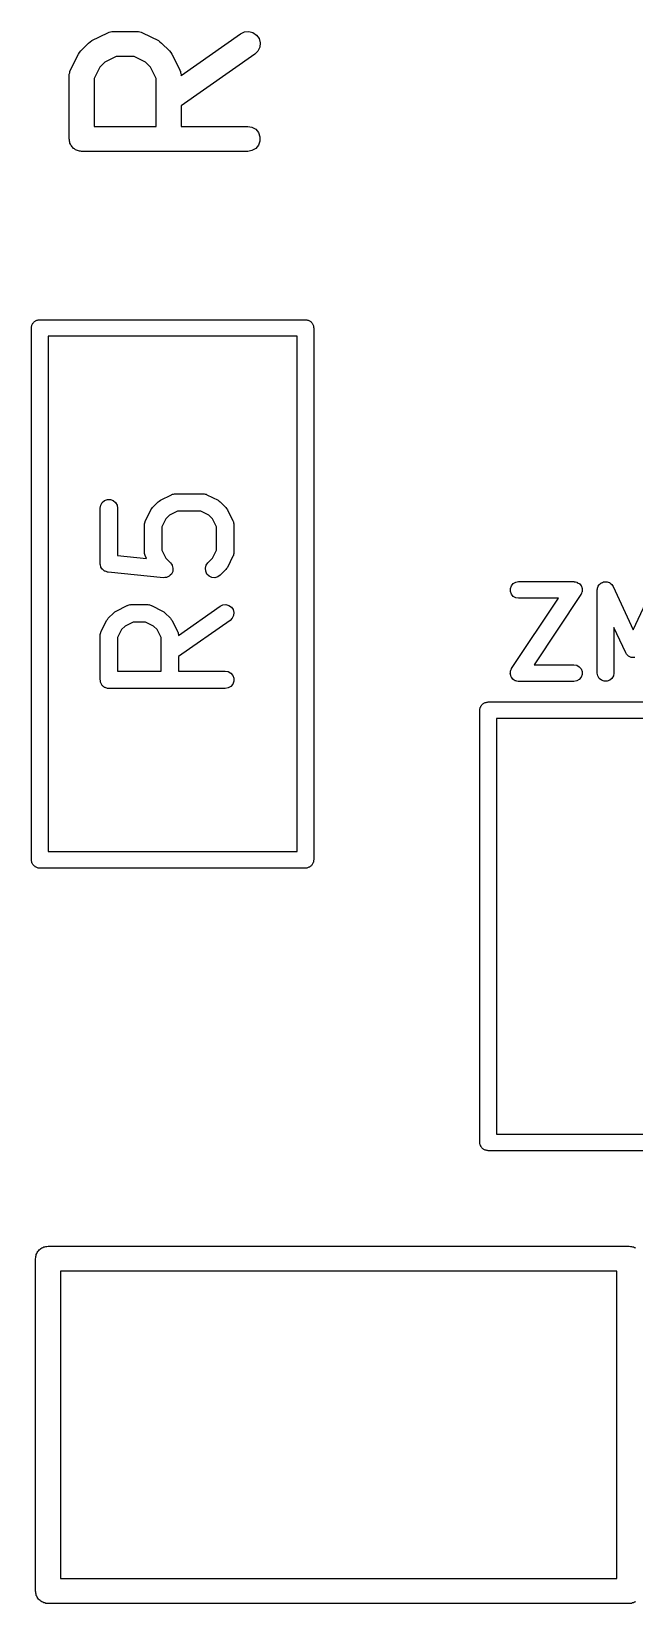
# Model space of a CAD drawing. Extents: x 1 to 57, y -99 to 45.
# Drawn here: x 35.15 to 38.78, y -47.58 to -38.12 of the extents above; entities that cross this region are included whole.
import ezdxf

# ---------------------------------------------------------------- set-up
doc = ezdxf.new("R2010")
doc.units = 0
doc.header["$MEASUREMENT"] = 0
doc.layers.add('BLACK', color=7, linetype='CONTINUOUS')

msp = doc.modelspace()

# ---------------------------------------------------------------- linework, layer by layer
at = {"layer": 'Black'}
for p, q in [((35.6135, -38.1222), (35.6172, -38.12)), ((35.6172, -38.12), (35.6259, -38.1185)), ((35.6259, -38.1185), (35.6343, -38.116)), ((35.6343, -38.116), (35.6386, -38.1162)), ((35.6386, -38.1162), (35.6429, -38.1155)), ((35.6429, -38.1155), (35.7857, -38.1155)), ((35.7857, -38.1155), (35.79, -38.1162)), ((35.79, -38.1162), (35.7943, -38.116)), ((35.7943, -38.116), (35.8027, -38.1185)), ((35.8027, -38.1185), (35.8114, -38.12)), ((35.8114, -38.12), (35.8151, -38.1222)), ((36.4094, -38.129), (36.433, -38.118)), ((36.433, -38.118), (36.4589, -38.1158)), ((36.4589, -38.1158), (36.4841, -38.1225)), ((35.447, -38.2327), (35.4946, -38.1851)), ((35.4946, -38.1851), (35.5044, -38.1782)), ((35.5044, -38.1782), (35.5141, -38.171)), ((35.5141, -38.171), (35.6093, -38.1234)), ((35.6093, -38.1234), (35.6135, -38.1222)), ((35.8151, -38.1222), (35.8193, -38.1234)), ((35.8193, -38.1234), (35.9145, -38.171)), ((35.9145, -38.171), (35.9242, -38.1782)), ((35.9242, -38.1782), (35.934, -38.1851)), ((35.934, -38.1851), (35.9816, -38.2327)), ((36.051, -38.3799), (36.4094, -38.129)), ((36.4841, -38.1225), (36.5054, -38.1375)), ((36.5054, -38.1375), (36.5204, -38.1588)), ((36.5248, -38.2099), (36.5138, -38.2335)), ((36.5204, -38.1588), (36.5271, -38.1839)), ((36.5271, -38.1839), (36.5248, -38.2099)), ((35.3853, -38.3474), (35.4329, -38.2522)), ((35.4329, -38.2522), (35.4401, -38.2425)), ((35.4401, -38.2425), (35.447, -38.2327)), ((35.592, -38.2997), (35.5616, -38.3301)), ((35.6606, -38.2655), (35.592, -38.2997)), ((35.768, -38.2655), (35.6606, -38.2655)), ((35.8365, -38.2997), (35.768, -38.2655)), ((35.8669, -38.3301), (35.8365, -38.2997)), ((35.9816, -38.2327), (35.9885, -38.2425)), ((35.9885, -38.2425), (35.9957, -38.2522)), ((35.9957, -38.2522), (36.0433, -38.3474)), ((36.4954, -38.2519), (36.0512, -38.5629)), ((36.5138, -38.2335), (36.4954, -38.2519)), ((35.3774, -38.381), (35.3781, -38.3767)), ((35.3774, -38.7619), (35.3774, -38.381)), ((35.3779, -38.3724), (35.3804, -38.364)), ((35.3781, -38.3767), (35.3779, -38.3724)), ((35.3804, -38.364), (35.3819, -38.3553)), ((35.3819, -38.3553), (35.3841, -38.3516)), ((35.3841, -38.3516), (35.3853, -38.3474)), ((35.5616, -38.3301), (35.5274, -38.3987)), ((35.5274, -38.3987), (35.5274, -38.6869)), ((35.9012, -38.3987), (35.8669, -38.3301)), ((35.9012, -38.6869), (35.9012, -38.3987)), ((36.0433, -38.3474), (36.0445, -38.3516)), ((36.0445, -38.3516), (36.0467, -38.3553)), ((36.0467, -38.3553), (36.0482, -38.364)), ((36.0482, -38.364), (36.0507, -38.3724)), ((36.0507, -38.3724), (36.0504, -38.3767)), ((36.0504, -38.3767), (36.051, -38.3799)), ((36.0512, -38.5629), (36.0512, -38.6869)), ((35.5274, -38.6869), (35.9012, -38.6869)), ((36.0512, -38.6869), (36.4524, -38.6869)), ((36.4524, -38.6869), (36.478, -38.6914)), ((35.3785, -38.7684), (35.3774, -38.7619)), ((35.3785, -38.7749), (35.3785, -38.7684)), ((35.3808, -38.7811), (35.3785, -38.7749)), ((35.3819, -38.7876), (35.3808, -38.7811)), ((36.478, -38.6914), (36.5006, -38.7045)), ((36.5006, -38.7045), (36.5173, -38.7244)), ((36.5173, -38.7244), (36.5262, -38.7489)), ((36.5262, -38.7749), (36.5173, -38.7994)), ((36.5262, -38.7489), (36.5262, -38.7749)), ((35.3852, -38.7932), (35.3819, -38.7876)), ((35.3874, -38.7994), (35.3852, -38.7932)), ((35.3916, -38.8044), (35.3874, -38.7994)), ((35.3949, -38.8101), (35.3916, -38.8044)), ((35.4, -38.8143), (35.3949, -38.8101)), ((35.4042, -38.8194), (35.4, -38.8143)), ((35.4099, -38.8226), (35.4042, -38.8194)), ((35.4149, -38.8269), (35.4099, -38.8226)), ((35.421, -38.8291), (35.4149, -38.8269)), ((35.4267, -38.8324), (35.421, -38.8291)), ((35.4332, -38.8335), (35.4267, -38.8324)), ((35.4394, -38.8358), (35.4332, -38.8335)), ((35.4459, -38.8358), (35.4394, -38.8358)), ((35.4524, -38.8369), (35.4459, -38.8358)), ((36.4524, -38.8369), (35.4524, -38.8369)), ((36.478, -38.8324), (36.4524, -38.8369)), ((36.5006, -38.8194), (36.478, -38.8324)), ((36.5173, -38.7994), (36.5006, -38.8194)), ((35.15, -39.9), (35.1508, -39.8957)), ((35.15, -43.1), (35.15, -39.9)), ((35.1508, -39.8913), (35.1523, -39.8872)), ((35.1508, -39.8957), (35.1508, -39.8913)), ((35.1523, -39.8872), (35.153, -39.8829)), ((35.153, -39.8829), (35.1552, -39.8791)), ((35.1552, -39.8791), (35.1567, -39.875)), ((35.1567, -39.875), (35.1595, -39.8716)), ((35.1595, -39.8716), (35.1617, -39.8679)), ((35.1617, -39.8679), (35.165, -39.865)), ((35.165, -39.865), (35.1679, -39.8617)), ((35.1679, -39.8617), (35.1716, -39.8595)), ((35.1716, -39.8595), (35.175, -39.8567)), ((35.175, -39.8567), (35.1791, -39.8552)), ((35.1791, -39.8552), (35.1829, -39.853)), ((35.1829, -39.853), (35.1872, -39.8523)), ((35.1872, -39.8523), (35.1913, -39.8508)), ((35.1913, -39.8508), (35.1957, -39.8508)), ((35.1957, -39.8508), (35.2, -39.85)), ((35.2, -39.85), (36.8, -39.85)), ((36.8, -39.85), (36.8043, -39.8508)), ((36.8043, -39.8508), (36.8087, -39.8508)), ((36.8087, -39.8508), (36.8128, -39.8523)), ((36.8128, -39.8523), (36.8171, -39.853)), ((36.8171, -39.853), (36.8209, -39.8552)), ((36.8209, -39.8552), (36.825, -39.8567)), ((36.825, -39.8567), (36.8284, -39.8595)), ((36.8284, -39.8595), (36.8321, -39.8617)), ((36.8321, -39.8617), (36.835, -39.865)), ((36.835, -39.865), (36.8383, -39.8679)), ((36.8383, -39.8679), (36.8405, -39.8716)), ((36.8405, -39.8716), (36.8433, -39.875)), ((36.8433, -39.875), (36.8448, -39.8791)), ((36.8448, -39.8791), (36.847, -39.8829)), ((36.847, -39.8829), (36.8477, -39.8872)), ((36.8477, -39.8872), (36.8492, -39.8913)), ((36.8492, -39.8913), (36.8492, -39.8957)), ((36.8492, -39.8957), (36.85, -39.9)), ((36.85, -39.9), (36.85, -43.1)), ((35.25, -39.95), (35.25, -43.05)), ((36.75, -39.95), (35.25, -39.95)), ((36.75, -43.05), (36.75, -39.95)), ((35.5673, -40.9654), (35.5765, -40.9496)), ((35.5765, -40.9496), (35.5904, -40.9379)), ((35.5904, -40.9379), (35.6075, -40.9316)), ((35.6075, -40.9316), (35.6258, -40.9316)), ((35.6258, -40.9316), (35.6429, -40.9379)), ((35.6429, -40.9379), (35.6569, -40.9496)), ((35.6569, -40.9496), (35.666, -40.9654)), ((35.8795, -40.9795), (35.9129, -40.9462)), ((35.9129, -40.9462), (35.9198, -40.9414)), ((35.9198, -40.9414), (35.9265, -40.9364)), ((35.9265, -40.9364), (35.9932, -40.903)), ((35.9932, -40.903), (35.9961, -40.9022)), ((35.9961, -40.9022), (35.9987, -40.9007)), ((35.9987, -40.9007), (36.0048, -40.8996)), ((36.0048, -40.8996), (36.0107, -40.8978)), ((36.0107, -40.8978), (36.0137, -40.898)), ((36.0137, -40.898), (36.0167, -40.8975)), ((36.0167, -40.8975), (36.1833, -40.8975)), ((36.1833, -40.8975), (36.1863, -40.898)), ((36.1863, -40.898), (36.1893, -40.8978)), ((36.1893, -40.8978), (36.1952, -40.8996)), ((36.1952, -40.8996), (36.2013, -40.9007)), ((36.2013, -40.9007), (36.2039, -40.9022)), ((36.2039, -40.9022), (36.2068, -40.903)), ((36.2068, -40.903), (36.2735, -40.9364)), ((36.2735, -40.9364), (36.2802, -40.9414)), ((36.2802, -40.9414), (36.2871, -40.9462)), ((36.2871, -40.9462), (36.3205, -40.9795)), ((35.5642, -40.9833), (35.5673, -40.9654)), ((35.5642, -41.3167), (35.5642, -40.9833)), ((35.666, -40.9654), (35.6692, -40.9833)), ((35.6692, -40.9833), (35.6692, -41.2692)), ((35.8364, -41.0599), (35.8697, -40.9932)), ((35.8697, -40.9932), (35.8747, -40.9864)), ((35.8747, -40.9864), (35.8795, -40.9795)), ((35.9598, -41.0478), (35.9358, -41.0957)), ((35.9811, -41.0265), (35.9598, -41.0478)), ((36.0291, -41.0025), (35.9811, -41.0265)), ((36.1709, -41.0025), (36.0291, -41.0025)), ((36.2189, -41.0265), (36.1709, -41.0025)), ((36.2402, -41.0478), (36.2189, -41.0265)), ((36.2642, -41.0957), (36.2402, -41.0478)), ((36.3205, -40.9795), (36.3253, -40.9864)), ((36.3253, -40.9864), (36.3303, -40.9932)), ((36.3303, -40.9932), (36.3636, -41.0599)), ((35.8308, -41.0833), (35.8314, -41.0804)), ((35.8308, -41.25), (35.8308, -41.0833)), ((35.8312, -41.0773), (35.8329, -41.0714)), ((35.8314, -41.0804), (35.8312, -41.0773)), ((35.8329, -41.0714), (35.834, -41.0654)), ((35.834, -41.0654), (35.8355, -41.0628)), ((35.8355, -41.0628), (35.8364, -41.0599)), ((35.9358, -41.0957), (35.9358, -41.2376)), ((36.2642, -41.2376), (36.2642, -41.0957)), ((36.3636, -41.0599), (36.3645, -41.0628)), ((36.3645, -41.0628), (36.366, -41.0654)), ((36.366, -41.0654), (36.3671, -41.0714)), ((36.3671, -41.0714), (36.3688, -41.0773)), ((36.3688, -41.0773), (36.3686, -41.0804)), ((36.3686, -41.0804), (36.3692, -41.0833)), ((36.3692, -41.0833), (36.3692, -41.25)), ((35.9358, -41.2376), (35.9598, -41.2856)), ((36.2402, -41.2856), (36.2642, -41.2376)), ((35.5645, -41.3186), (35.5642, -41.3167)), ((35.5643, -41.3206), (35.5645, -41.3186)), ((35.5661, -41.3275), (35.5643, -41.3206)), ((35.5673, -41.3346), (35.5661, -41.3275)), ((35.5683, -41.3363), (35.5673, -41.3346)), ((35.5688, -41.3383), (35.5683, -41.3363)), ((35.6692, -41.2692), (35.8429, -41.2865)), ((35.8314, -41.253), (35.8308, -41.25)), ((35.8312, -41.256), (35.8314, -41.253)), ((35.8329, -41.2619), (35.8312, -41.256)), ((35.834, -41.268), (35.8329, -41.2619)), ((35.8355, -41.2706), (35.834, -41.268)), ((35.8364, -41.2735), (35.8355, -41.2706)), ((35.8429, -41.2865), (35.8364, -41.2735)), ((35.9598, -41.2856), (35.9871, -41.3129)), ((35.9871, -41.3129), (35.9873, -41.3131)), ((35.9873, -41.3131), (35.9876, -41.3133)), ((35.9876, -41.3133), (35.9925, -41.3206)), ((35.9925, -41.3206), (35.9976, -41.3278)), ((35.9976, -41.3278), (35.9977, -41.3281)), ((35.9977, -41.3281), (35.9979, -41.3284)), ((35.9979, -41.3284), (36, -41.3369)), ((36, -41.3369), (36.0023, -41.3454)), ((36.1977, -41.3454), (36.2024, -41.3278)), ((36.2024, -41.3278), (36.2129, -41.3129)), ((36.2129, -41.3129), (36.2402, -41.2856)), ((36.3636, -41.2735), (36.3303, -41.3401)), ((36.3645, -41.2706), (36.3636, -41.2735)), ((36.366, -41.268), (36.3645, -41.2706)), ((36.3671, -41.2619), (36.366, -41.268)), ((36.3688, -41.256), (36.3671, -41.2619)), ((36.3692, -41.25), (36.3686, -41.253)), ((36.3686, -41.253), (36.3688, -41.256)), ((35.5729, -41.3442), (35.5688, -41.3383)), ((35.5765, -41.3504), (35.5729, -41.3442)), ((35.578, -41.3517), (35.5765, -41.3504)), ((35.5791, -41.3533), (35.578, -41.3517)), ((35.5849, -41.3575), (35.5791, -41.3533)), ((35.5904, -41.3621), (35.5849, -41.3575)), ((35.5923, -41.3628), (35.5904, -41.3621)), ((35.5939, -41.364), (35.5923, -41.3628)), ((35.6008, -41.3659), (35.5939, -41.364)), ((35.6075, -41.3684), (35.6008, -41.3659)), ((35.6095, -41.3684), (35.6075, -41.3684)), ((35.6114, -41.3689), (35.6095, -41.3684)), ((35.9448, -41.4022), (35.6114, -41.3689)), ((35.9451, -41.4022), (35.9448, -41.4022)), ((35.9454, -41.4023), (35.9451, -41.4022)), ((35.9542, -41.4015), (35.9454, -41.4023)), ((35.963, -41.4009), (35.9542, -41.4015)), ((35.9633, -41.4007), (35.963, -41.4009)), ((35.9636, -41.4007), (35.9633, -41.4007)), ((35.9716, -41.397), (35.9636, -41.4007)), ((35.9796, -41.3934), (35.9716, -41.397)), ((35.9798, -41.3931), (35.9796, -41.3934)), ((35.9801, -41.393), (35.9798, -41.3931)), ((35.9863, -41.3868), (35.9801, -41.393)), ((35.9926, -41.3806), (35.9863, -41.3868)), ((35.9928, -41.3803), (35.9926, -41.3806)), ((35.993, -41.3801), (35.9928, -41.3803)), ((35.9967, -41.3722), (35.993, -41.3801)), ((36.0005, -41.3642), (35.9967, -41.3722)), ((36.0006, -41.3639), (36.0005, -41.3642)), ((36.0007, -41.3636), (36.0006, -41.3639)), ((36.0015, -41.3548), (36.0007, -41.3636)), ((36.0024, -41.3461), (36.0015, -41.3548)), ((36.0023, -41.3454), (36.0023, -41.3458)), ((36.0023, -41.3458), (36.0024, -41.3461)), ((36.1993, -41.3636), (36.1977, -41.3454)), ((36.207, -41.3801), (36.1993, -41.3636)), ((36.2199, -41.393), (36.207, -41.3801)), ((36.2364, -41.4007), (36.2199, -41.393)), ((36.2546, -41.4023), (36.2364, -41.4007)), ((36.2722, -41.3976), (36.2546, -41.4023)), ((36.2871, -41.3871), (36.2722, -41.3976)), ((36.3205, -41.3538), (36.2871, -41.3871)), ((36.3253, -41.3469), (36.3205, -41.3538)), ((36.3303, -41.3401), (36.3253, -41.3469)), ((38.0512, -41.4379), (38.0662, -41.4292)), ((38.0662, -41.4292), (38.0833, -41.4262)), ((38.0833, -41.4262), (38.4167, -41.4262)), ((38.4167, -41.4262), (38.4183, -41.4265)), ((38.4183, -41.4265), (38.4199, -41.4263)), ((38.4199, -41.4263), (38.4268, -41.428)), ((38.4268, -41.428), (38.4338, -41.4292)), ((38.4338, -41.4292), (38.4352, -41.43)), ((38.4352, -41.43), (38.4368, -41.4304)), ((38.4368, -41.4304), (38.4427, -41.4343)), ((38.5821, -41.4329), (38.5883, -41.4307)), ((38.5883, -41.4307), (38.5942, -41.4279)), ((38.5942, -41.4279), (38.5964, -41.4277)), ((38.5964, -41.4277), (38.5985, -41.4269)), ((38.5985, -41.4269), (38.605, -41.4269)), ((38.605, -41.4269), (38.6115, -41.4264)), ((38.6115, -41.4264), (38.6136, -41.4269)), ((38.6136, -41.4269), (38.6158, -41.4269)), ((38.6158, -41.4269), (38.622, -41.4292)), ((38.622, -41.4292), (38.6283, -41.4309)), ((38.6283, -41.4309), (38.6301, -41.4321)), ((38.6301, -41.4321), (38.6321, -41.4329)), ((38.0341, -41.4675), (38.04, -41.4512)), ((38.0341, -41.4849), (38.0341, -41.4675)), ((38.04, -41.5012), (38.0341, -41.4849)), ((38.04, -41.4512), (38.0512, -41.4379)), ((38.0512, -41.5145), (38.04, -41.5012)), ((38.0417, -41.9485), (38.3232, -41.5262)), ((38.0662, -41.5232), (38.0512, -41.5145)), ((38.0833, -41.5262), (38.0662, -41.5232)), ((38.3232, -41.5262), (38.0833, -41.5262)), ((38.4583, -41.5039), (38.1768, -41.9262)), ((38.4427, -41.4343), (38.4488, -41.4379)), ((38.4488, -41.4379), (38.4499, -41.4391)), ((38.4499, -41.4391), (38.4512, -41.44)), ((38.4512, -41.44), (38.4554, -41.4457)), ((38.4554, -41.4457), (38.46, -41.4512)), ((38.4589, -41.5024), (38.4583, -41.5039)), ((38.46, -41.5012), (38.4589, -41.5024)), ((38.46, -41.4512), (38.4605, -41.4527)), ((38.4624, -41.4945), (38.46, -41.5012)), ((38.4605, -41.4527), (38.4615, -41.454)), ((38.4615, -41.454), (38.4635, -41.4608)), ((38.4652, -41.488), (38.4624, -41.4945)), ((38.4635, -41.4608), (38.4659, -41.4675)), ((38.4654, -41.4864), (38.4652, -41.488)), ((38.4659, -41.4849), (38.4654, -41.4864)), ((38.4659, -41.4675), (38.4659, -41.4691)), ((38.4659, -41.4691), (38.4664, -41.4707)), ((38.4664, -41.4707), (38.4659, -41.4778)), ((38.4659, -41.4778), (38.4659, -41.4849)), ((38.5571, -41.4762), (38.5583, -41.4698)), ((38.5571, -41.9762), (38.5571, -41.4762)), ((38.5583, -41.4698), (38.5588, -41.4633)), ((38.5588, -41.4633), (38.5598, -41.4613)), ((38.5598, -41.4613), (38.5602, -41.4591)), ((38.5602, -41.4591), (38.5634, -41.4534)), ((38.5634, -41.4534), (38.5662, -41.4475)), ((38.5662, -41.4475), (38.5677, -41.446)), ((38.5677, -41.446), (38.5688, -41.4441)), ((38.5688, -41.4441), (38.5738, -41.4399)), ((38.5738, -41.4399), (38.5785, -41.4352)), ((38.5785, -41.4352), (38.5805, -41.4343)), ((38.5805, -41.4343), (38.5821, -41.4329)), ((38.6321, -41.4329), (38.6371, -41.4371)), ((38.6371, -41.4371), (38.6425, -41.4408)), ((38.6425, -41.4408), (38.6438, -41.4426)), ((38.6438, -41.4426), (38.6454, -41.4441)), ((38.6454, -41.4441), (38.6487, -41.4497)), ((38.6487, -41.4497), (38.6525, -41.455)), ((38.6525, -41.455), (38.7738, -41.7151)), ((38.7738, -41.7151), (38.8952, -41.455)), ((35.6129, -41.6462), (35.6462, -41.6129)), ((35.6462, -41.6129), (35.6531, -41.608)), ((35.6531, -41.608), (35.6599, -41.603)), ((35.6599, -41.603), (35.7265, -41.5697)), ((35.7265, -41.5697), (35.7294, -41.5688)), ((35.7294, -41.5688), (35.732, -41.5673)), ((35.732, -41.5673), (35.7381, -41.5663)), ((35.7381, -41.5663), (35.744, -41.5645)), ((35.744, -41.5645), (35.747, -41.5647)), ((35.747, -41.5647), (35.75, -41.5642)), ((35.75, -41.5642), (35.85, -41.5642)), ((35.85, -41.5642), (35.853, -41.5647)), ((35.853, -41.5647), (35.856, -41.5645)), ((35.856, -41.5645), (35.8619, -41.5663)), ((35.8619, -41.5663), (35.868, -41.5673)), ((35.868, -41.5673), (35.8706, -41.5688)), ((35.8706, -41.5688), (35.8735, -41.5697)), ((35.8735, -41.5697), (35.9401, -41.603)), ((35.9401, -41.603), (35.9469, -41.608)), ((35.9469, -41.608), (35.9538, -41.6129)), ((35.9538, -41.6129), (35.9871, -41.6462)), ((36.0357, -41.7493), (36.2866, -41.5737)), ((36.2866, -41.5737), (36.3031, -41.566)), ((36.3031, -41.566), (36.3212, -41.5644)), ((36.3212, -41.5644), (36.3389, -41.5691)), ((36.3389, -41.5691), (36.3538, -41.5795)), ((36.3538, -41.5795), (36.3643, -41.5945)), ((36.3643, -41.5945), (36.369, -41.6121)), ((36.369, -41.6121), (36.3674, -41.6303)), ((35.5697, -41.7265), (35.603, -41.6599)), ((35.603, -41.6599), (35.6081, -41.6531)), ((35.6081, -41.6531), (35.6129, -41.6462)), ((35.6931, -41.7144), (35.6692, -41.7624)), ((35.7144, -41.6931), (35.6931, -41.7144)), ((35.7624, -41.6692), (35.7144, -41.6931)), ((35.8376, -41.6692), (35.7624, -41.6692)), ((35.8856, -41.6931), (35.8376, -41.6692)), ((35.9069, -41.7144), (35.8856, -41.6931)), ((35.9308, -41.7624), (35.9069, -41.7144)), ((35.9871, -41.6462), (35.9919, -41.6531)), ((35.9919, -41.6531), (35.997, -41.6599)), ((35.997, -41.6599), (36.0303, -41.7265)), ((36.3468, -41.6597), (36.0358, -41.8773)), ((36.3597, -41.6468), (36.3468, -41.6597)), ((36.3674, -41.6303), (36.3597, -41.6468)), ((38.7285, -41.8545), (38.6571, -41.7016)), ((38.6571, -41.7016), (38.6571, -41.9762)), ((35.5642, -41.75), (35.5647, -41.747)), ((35.5642, -42.0167), (35.5642, -41.75)), ((35.5645, -41.744), (35.5663, -41.7381)), ((35.5647, -41.747), (35.5645, -41.744)), ((35.5663, -41.7381), (35.5673, -41.732)), ((35.5673, -41.732), (35.5688, -41.7294)), ((35.5688, -41.7294), (35.5697, -41.7265)), ((35.6692, -41.7624), (35.6692, -41.9642)), ((35.9308, -41.9642), (35.9308, -41.7624)), ((36.0303, -41.7265), (36.0312, -41.7294)), ((36.0312, -41.7294), (36.0327, -41.732)), ((36.0327, -41.732), (36.0337, -41.7381)), ((36.0337, -41.7381), (36.0355, -41.744)), ((36.0355, -41.744), (36.0353, -41.747)), ((36.0353, -41.747), (36.0357, -41.7493)), ((36.0358, -41.8773), (36.0358, -41.9642)), ((38.731, -41.8581), (38.7285, -41.8545)), ((38.7328, -41.862), (38.731, -41.8581)), ((38.7359, -41.8651), (38.7328, -41.862)), ((38.7385, -41.8687), (38.7359, -41.8651)), ((38.742, -41.8712), (38.7385, -41.8687)), ((38.7451, -41.8743), (38.742, -41.8712)), ((38.7491, -41.8761), (38.7451, -41.8743)), ((38.7527, -41.8787), (38.7491, -41.8761)), ((38.7569, -41.8798), (38.7527, -41.8787)), ((38.7609, -41.8816), (38.7569, -41.8798)), ((38.7652, -41.882), (38.7609, -41.8816)), ((38.7695, -41.8831), (38.7652, -41.882)), ((38.7738, -41.8828), (38.7695, -41.8831)), ((38.7782, -41.8831), (38.7738, -41.8828)), ((38.7824, -41.882), (38.7782, -41.8831)), ((35.6692, -41.9642), (35.9308, -41.9642)), ((36.0358, -41.9642), (36.3167, -41.9642)), ((36.3167, -41.9642), (36.3346, -41.9673)), ((36.3346, -41.9673), (36.3504, -41.9764)), ((36.3504, -41.9764), (36.3621, -41.9904)), ((36.3621, -41.9904), (36.3684, -42.0075)), ((38.0336, -41.9817), (38.0341, -41.9746)), ((38.0341, -41.9832), (38.0336, -41.9817)), ((38.0341, -41.9675), (38.0346, -41.966)), ((38.0341, -41.9746), (38.0341, -41.9675)), ((38.0341, -41.9849), (38.0341, -41.9832)), ((38.0365, -41.9915), (38.0341, -41.9849)), ((38.0346, -41.966), (38.0348, -41.9644)), ((38.0348, -41.9644), (38.0376, -41.9578)), ((38.0385, -41.9984), (38.0365, -41.9915)), ((38.0376, -41.9578), (38.04, -41.9512)), ((38.0395, -41.9997), (38.0385, -41.9984)), ((38.04, -42.0012), (38.0395, -41.9997)), ((38.04, -41.9512), (38.0411, -41.9499)), ((38.0411, -41.9499), (38.0417, -41.9485)), ((38.1768, -41.9262), (38.4167, -41.9262)), ((38.4167, -41.9262), (38.4338, -41.9292)), ((38.4338, -41.9292), (38.4488, -41.9379)), ((38.4488, -41.9379), (38.46, -41.9512)), ((38.46, -41.9512), (38.4659, -41.9675)), ((38.4659, -41.9849), (38.46, -42.0012)), ((38.4659, -41.9675), (38.4659, -41.9849)), ((38.5602, -41.9933), (38.5571, -41.9762)), ((38.5688, -42.0083), (38.5602, -41.9933)), ((38.6541, -41.9933), (38.6454, -42.0083)), ((38.6571, -41.9762), (38.6541, -41.9933)), ((35.565, -42.0212), (35.5642, -42.0167)), ((35.565, -42.0258), (35.565, -42.0212)), ((35.5665, -42.0301), (35.565, -42.0258)), ((35.5673, -42.0346), (35.5665, -42.0301)), ((35.5696, -42.0386), (35.5673, -42.0346)), ((35.5712, -42.0429), (35.5696, -42.0386)), ((35.5742, -42.0464), (35.5712, -42.0429)), ((35.5765, -42.0504), (35.5742, -42.0464)), ((35.58, -42.0534), (35.5765, -42.0504)), ((35.5829, -42.0569), (35.58, -42.0534)), ((35.5869, -42.0592), (35.5829, -42.0569)), ((35.5904, -42.0621), (35.5869, -42.0592)), ((35.5947, -42.0637), (35.5904, -42.0621)), ((35.5987, -42.066), (35.5947, -42.0637)), ((35.6032, -42.0668), (35.5987, -42.066)), ((35.6075, -42.0684), (35.6032, -42.0668)), ((35.6121, -42.0684), (35.6075, -42.0684)), ((35.6167, -42.0692), (35.6121, -42.0684)), ((36.3167, -42.0692), (35.6167, -42.0692)), ((36.3346, -42.066), (36.3167, -42.0692)), ((36.3504, -42.0569), (36.3346, -42.066)), ((36.3621, -42.0429), (36.3504, -42.0569)), ((36.3684, -42.0258), (36.3621, -42.0429)), ((36.3684, -42.0075), (36.3684, -42.0258)), ((38.0446, -42.0066), (38.04, -42.0012)), ((38.0488, -42.0123), (38.0446, -42.0066)), ((38.0501, -42.0132), (38.0488, -42.0123)), ((38.0512, -42.0145), (38.0501, -42.0132)), ((38.0573, -42.018), (38.0512, -42.0145)), ((38.0632, -42.022), (38.0573, -42.018)), ((38.0648, -42.0224), (38.0632, -42.022)), ((38.0662, -42.0232), (38.0648, -42.0224)), ((38.0732, -42.0244), (38.0662, -42.0232)), ((38.0801, -42.0261), (38.0732, -42.0244)), ((38.0817, -42.0259), (38.0801, -42.0261)), ((38.0833, -42.0262), (38.0817, -42.0259)), ((38.4167, -42.0262), (38.0833, -42.0262)), ((38.4338, -42.0232), (38.4167, -42.0262)), ((38.4488, -42.0145), (38.4338, -42.0232)), ((38.46, -42.0012), (38.4488, -42.0145)), ((38.5821, -42.0195), (38.5688, -42.0083)), ((38.5985, -42.0254), (38.5821, -42.0195)), ((38.6158, -42.0254), (38.5985, -42.0254)), ((38.6321, -42.0195), (38.6158, -42.0254)), ((38.6454, -42.0083), (38.6321, -42.0195)), ((37.8508, -42.1913), (37.8523, -42.1872)), ((37.8523, -42.1872), (37.853, -42.1829)), ((37.853, -42.1829), (37.8552, -42.1791)), ((37.8552, -42.1791), (37.8567, -42.175)), ((37.8567, -42.175), (37.8595, -42.1716)), ((37.8595, -42.1716), (37.8617, -42.1679)), ((37.8617, -42.1679), (37.865, -42.165)), ((37.865, -42.165), (37.8679, -42.1617)), ((37.8679, -42.1617), (37.8716, -42.1595)), ((37.8716, -42.1595), (37.875, -42.1567)), ((37.875, -42.1567), (37.8791, -42.1552)), ((37.8791, -42.1552), (37.8829, -42.153)), ((37.8829, -42.153), (37.8872, -42.1523)), ((37.8872, -42.1523), (37.8913, -42.1508)), ((37.8913, -42.1508), (37.8957, -42.1508)), ((37.8957, -42.1508), (37.9, -42.15)), ((37.9, -42.15), (43.1, -42.15)), ((37.85, -42.2), (37.8508, -42.1957)), ((37.85, -44.8), (37.85, -42.2)), ((37.8508, -42.1957), (37.8508, -42.1913)), ((37.95, -42.25), (37.95, -44.75)), ((43.05, -42.25), (37.95, -42.25)), ((35.1508, -43.1043), (35.15, -43.1)), ((35.1508, -43.1087), (35.1508, -43.1043)), ((35.1523, -43.1128), (35.1508, -43.1087)), ((35.153, -43.1171), (35.1523, -43.1128)), ((35.1552, -43.1209), (35.153, -43.1171)), ((35.1567, -43.125), (35.1552, -43.1209)), ((35.1595, -43.1284), (35.1567, -43.125)), ((35.1617, -43.1321), (35.1595, -43.1284)), ((35.165, -43.135), (35.1617, -43.1321)), ((35.1679, -43.1383), (35.165, -43.135)), ((35.25, -43.05), (36.75, -43.05)), ((36.835, -43.135), (36.8321, -43.1383)), ((36.8383, -43.1321), (36.835, -43.135)), ((36.8405, -43.1284), (36.8383, -43.1321)), ((36.8433, -43.125), (36.8405, -43.1284)), ((36.8448, -43.1209), (36.8433, -43.125)), ((36.847, -43.1171), (36.8448, -43.1209)), ((36.8477, -43.1128), (36.847, -43.1171)), ((36.8492, -43.1087), (36.8477, -43.1128)), ((36.85, -43.1), (36.8492, -43.1043)), ((36.8492, -43.1043), (36.8492, -43.1087)), ((35.1716, -43.1405), (35.1679, -43.1383)), ((35.175, -43.1433), (35.1716, -43.1405)), ((35.1791, -43.1448), (35.175, -43.1433)), ((35.1829, -43.147), (35.1791, -43.1448)), ((35.1872, -43.1477), (35.1829, -43.147)), ((35.1913, -43.1492), (35.1872, -43.1477)), ((35.1957, -43.1492), (35.1913, -43.1492)), ((35.2, -43.15), (35.1957, -43.1492)), ((36.8, -43.15), (35.2, -43.15)), ((36.8043, -43.1492), (36.8, -43.15)), ((36.8087, -43.1492), (36.8043, -43.1492)), ((36.8128, -43.1477), (36.8087, -43.1492)), ((36.8171, -43.147), (36.8128, -43.1477)), ((36.8209, -43.1448), (36.8171, -43.147)), ((36.825, -43.1433), (36.8209, -43.1448)), ((36.8284, -43.1405), (36.825, -43.1433)), ((36.8321, -43.1383), (36.8284, -43.1405)), ((37.8508, -44.8043), (37.85, -44.8)), ((37.8508, -44.8087), (37.8508, -44.8043)), ((37.8523, -44.8128), (37.8508, -44.8087)), ((37.853, -44.8171), (37.8523, -44.8128)), ((37.8552, -44.8209), (37.853, -44.8171)), ((37.8567, -44.825), (37.8552, -44.8209)), ((37.8595, -44.8284), (37.8567, -44.825)), ((37.8617, -44.8321), (37.8595, -44.8284)), ((37.865, -44.835), (37.8617, -44.8321)), ((37.8679, -44.8383), (37.865, -44.835)), ((37.95, -44.75), (43.05, -44.75)), ((37.8716, -44.8405), (37.8679, -44.8383)), ((37.875, -44.8433), (37.8716, -44.8405)), ((37.8791, -44.8448), (37.875, -44.8433)), ((37.8829, -44.847), (37.8791, -44.8448)), ((37.8872, -44.8477), (37.8829, -44.847)), ((37.8913, -44.8492), (37.8872, -44.8477)), ((37.8957, -44.8492), (37.8913, -44.8492)), ((37.9, -44.85), (37.8957, -44.8492)), ((43.1, -44.85), (37.9, -44.85)), ((35.175, -45.5), (35.1761, -45.4935)), ((35.175, -47.5), (35.175, -45.5)), ((35.1761, -45.487), (35.1784, -45.4808)), ((35.1761, -45.4935), (35.1761, -45.487)), ((35.1784, -45.4808), (35.1795, -45.4743)), ((35.1795, -45.4743), (35.1828, -45.4687)), ((35.1828, -45.4687), (35.185, -45.4625)), ((35.185, -45.4625), (35.1893, -45.4575)), ((35.1893, -45.4575), (35.1925, -45.4518)), ((35.1925, -45.4518), (35.1976, -45.4476)), ((35.1976, -45.4476), (35.2018, -45.4425)), ((35.2018, -45.4425), (35.2075, -45.4393)), ((35.2075, -45.4393), (35.2125, -45.435)), ((35.2125, -45.435), (35.2187, -45.4328)), ((35.2187, -45.4328), (35.2243, -45.4295)), ((35.2243, -45.4295), (35.2308, -45.4284)), ((35.2308, -45.4284), (35.237, -45.4261)), ((35.237, -45.4261), (35.2435, -45.4261)), ((35.2435, -45.4261), (35.25, -45.425)), ((35.25, -45.425), (38.75, -45.425)), ((38.75, -45.425), (38.7565, -45.4261)), ((38.7565, -45.4261), (38.763, -45.4261)), ((38.763, -45.4261), (38.7692, -45.4284)), ((38.7692, -45.4284), (38.7757, -45.4295)), ((38.7757, -45.4295), (38.7813, -45.4328)), ((38.7813, -45.4328), (38.7875, -45.435)), ((35.325, -45.575), (35.325, -47.425)), ((38.675, -45.575), (35.325, -45.575)), ((38.675, -47.425), (38.675, -45.575)), ((35.325, -47.425), (38.675, -47.425)), ((35.1761, -47.5065), (35.175, -47.5)), ((35.1761, -47.513), (35.1761, -47.5065)), ((35.1784, -47.5192), (35.1761, -47.513)), ((35.1795, -47.5257), (35.1784, -47.5192)), ((35.1828, -47.5313), (35.1795, -47.5257)), ((35.185, -47.5375), (35.1828, -47.5313)), ((35.1893, -47.5425), (35.185, -47.5375)), ((35.1925, -47.5482), (35.1893, -47.5425)), ((35.1976, -47.5524), (35.1925, -47.5482)), ((35.2018, -47.5575), (35.1976, -47.5524)), ((35.2075, -47.5607), (35.2018, -47.5575)), ((35.2125, -47.565), (35.2075, -47.5607)), ((35.2187, -47.5672), (35.2125, -47.565)), ((35.2243, -47.5705), (35.2187, -47.5672)), ((35.2308, -47.5716), (35.2243, -47.5705)), ((35.237, -47.5739), (35.2308, -47.5716)), ((35.2435, -47.5739), (35.237, -47.5739)), ((35.25, -47.575), (35.2435, -47.5739)), ((38.75, -47.575), (35.25, -47.575)), ((38.7565, -47.5739), (38.75, -47.575)), ((38.763, -47.5739), (38.7565, -47.5739)), ((38.7692, -47.5716), (38.763, -47.5739)), ((38.7757, -47.5705), (38.7692, -47.5716)), ((38.7813, -47.5672), (38.7757, -47.5705)), ((38.7875, -47.565), (38.7813, -47.5672))]:
    msp.add_line(p, q, dxfattribs=at)

doc.saveas('drawing.dxf')
